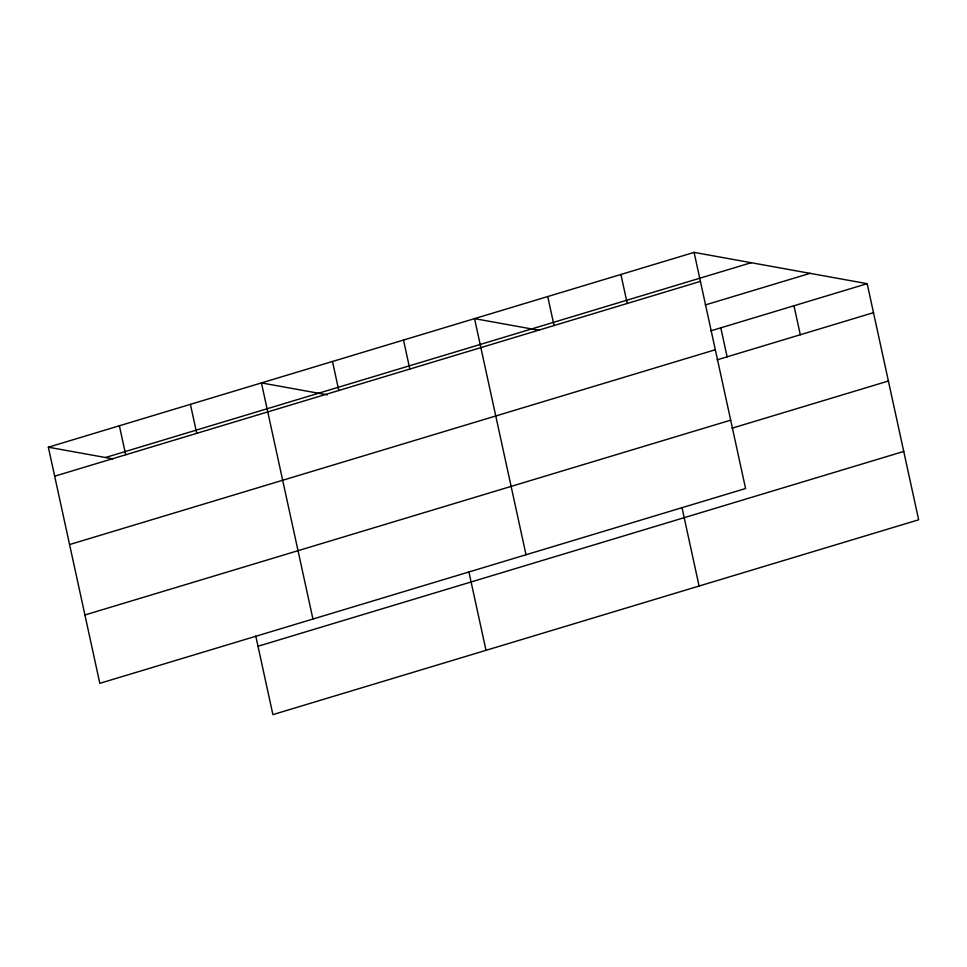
<?xml version="1.0" encoding="UTF-8"?>
<svg xmlns="http://www.w3.org/2000/svg" width="967" height="967" viewBox="0 0 967 967"><rect width="100%" height="100%" fill="white"/><g stroke="black" fill="none" stroke-linecap="round" stroke-linejoin="round"><path stroke-width="1.45" d="M694.101 252.387L745.581 488.516L99.831 683.331L48.35 447.201L694.101 252.387L867.169 283.669L918.65 519.799L272.899 714.613L255.759 635.996M105.463 457.524L751.214 262.71M54.672 476.199L700.422 281.385M705.294 304.956L810.056 273.347M710.757 330.859L867.169 283.669M69.576 544.554L715.326 349.74M717.079 359.857L873.491 312.667M84.927 614.976L730.677 420.162M731.983 428.212L888.395 381.022M257.996 646.258L903.746 451.444M539.006 330.279L474.543 318.627L526.024 554.744M327.39 394.838L261.441 382.92L312.933 619.037M48.35 447.201L112.813 458.854M793.98 305.753L800.301 334.751M720.802 327.837L727.124 356.835M681.953 507.409L699.093 586.038M620.911 274.471L627.232 303.469M547.733 296.543L554.055 325.541M468.862 571.702L486.002 650.32M403.505 340.058L409.839 369.056M332.479 361.489L338.801 390.487M190.414 404.339L196.736 433.337M119.376 425.77L125.71 454.768"/></g></svg>
